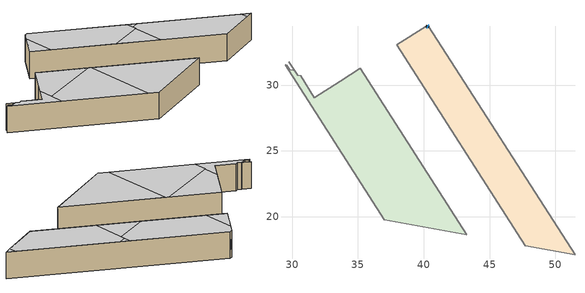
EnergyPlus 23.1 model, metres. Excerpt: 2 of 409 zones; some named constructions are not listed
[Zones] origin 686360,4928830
ef4e2b065d8db07b_F2_dwelling_35
 floor to ef4e2b065d8db07b_F1_dwelling_35 (EU_floor_Construction): 40.4,34.44 51.5,17.1 47.71,17.8 37.95,33.05 40.18,34.48 z6
 wall outside (EU_wall_Construction): 40.4,34.44 40.18,34.48 z6:9
 wall to ef4e2b065d8db07b_F2_dwelling_34 (EU_wall_Construction): 51.5,17.1 40.4,34.44 z6:9
 wall adiabatic (EU_wall_Construction): 47.71,17.8 51.5,17.1 z6:9
 wall to ef4e2b065d8db07b_F2_dwelling_36 (EU_wall_Construction): 37.95,33.05 47.71,17.8 z6:9
 wall to ef4e2b065d8db07b_F2_dwelling_14 (EU_wall_Construction): 40.18,34.48 37.95,33.05 z6:9
 window (EU_Window_Construction): 40.33,34.46 40.25,34.47 z6.98:8.02
 ceiling to ef4e2b065d8db07b_F3_dwelling_37 (EU_floor_Construction): 45.12,25.72 45.35,26.7 40.4,34.44 40.18,34.48 39.66,34.15 39.01,31.4 42.2,26.42 z9
 ceiling to ef4e2b065d8db07b_F3_dwelling_34 (EU_floor_Construction): 50.88,17.22 51.02,17.84 45.86,25.91 45.2,26.06 44.45,22.9 47.71,17.8 z9
 ceiling to ef4e2b065d8db07b_F3_dwelling_36 (EU_floor_Construction): 44.45,22.9 45.12,25.72 42.2,26.42 z9
 ceiling to ef4e2b065d8db07b_F3_dwelling_32 (EU_floor_Construction): 51.5,17.1 51.02,17.84 50.88,17.22 z9
 ceiling to ef4e2b065d8db07b_F3_dwelling_35 (EU_floor_Construction): 45.86,25.91 45.35,26.7 45.2,26.06 z9
 ceiling to ef4e2b065d8db07b_F3_dwelling_39 (EU_floor_Construction): 39.01,31.4 39.66,34.15 37.95,33.05 z9
ef4e2b065d8db07b_F2_dwelling_37
 floor to ef4e2b065d8db07b_F1_dwelling_37 (EU_floor_Construction): 35.18,31.28 43.28,18.62 36.99,19.78 29.46,31.55 29.57,31.53 29.8,31.18 30.09,31.12 30.21,31.1 29.76,31.8 30.43,30.75 30.64,30.71 31.7,29.05 z6
 wall to ef4e2b065d8db07b_F2_dwelling_16 (EU_wall_Construction): 30.64,30.71 30.43,30.75 29.76,31.8 30.21,31.1 / 29.8,31.18 29.57,31.53 29.46,31.55 z6:9
 wall to ef4e2b065d8db07b_F2_dwelling_36 (EU_wall_Construction): 43.28,18.62 35.18,31.28 z6:9
 wall adiabatic (EU_wall_Construction): 36.99,19.78 43.28,18.62 / 30.21,31.1 30.09,31.12 29.8,31.18 z6:9
 wall to ef4e2b065d8db07b_F2_dwelling_38 (EU_wall_Construction): 29.46,31.55 36.99,19.78 z6:9
 wall to ef4e2b065d8db07b_F2_dwelling_15 (EU_wall_Construction): 33.64,30.29 31.7,29.05 30.63,30.71 z6:9
 wall to ef4e2b065d8db07b_F2_dwelling_14 (EU_wall_Construction): 35.18,31.28 33.64,30.29 z6:9
 ceiling to ef4e2b065d8db07b_F3_dwelling_38 (EU_floor_Construction): 36.45,20.63 37.95,26.94 37.82,27.15 32.45,28.42 32.18,27.29 z9
 ceiling to ef4e2b065d8db07b_F3_dwelling_36 (EU_floor_Construction): 43.28,18.62 37.95,26.94 36.45,20.63 36.99,19.78 z9
 ceiling to ef4e2b065d8db07b_F3_dwelling_41 (EU_floor_Construction): 32.18,27.29 32.76,29.73 31.7,29.05 30.63,30.71 30.43,30.75 29.76,31.8 30.21,31.1 30.09,31.12 29.8,31.18 29.57,31.53 29.46,31.55 z9
 ceiling adiabatic (EU_roof_Construction): 37.82,27.15 35.18,31.28 32.76,29.73 32.45,28.42 z9
[SCHEDULE:FILE] Column Number=1; Rows to Skip at Top=0; Number of Hours of Data=8760; Column Separator=Comma; Interpolate to Timestep=No; Minutes per Item=60; Adjust Schedule for Daylight Savings=Yes
Name | File
EU_Step8_GainSchedule_ef4e2b065d8db07b_F0_dwelling_37_f000 | ../../schedules/ef4e2b065d8db07b/ef4e2b065d8db07b_F0_dwelling_37_f000_gain.csv
EU_Step8_GainSchedule_ef4e2b065d8db07b_F0_dwelling_38_f000 | ../../schedules/ef4e2b065d8db07b/ef4e2b065d8db07b_F0_dwelling_38_f000_gain.csv
EU_Step8_GainSchedule_ef4e2b065d8db07b_F1_dwelling_29_f000 | ../../schedules/ef4e2b065d8db07b/ef4e2b065d8db07b_F1_dwelling_29_f000_gain.csv
EU_Step8_GainSchedule_ef4e2b065d8db07b_F1_dwelling_30_f000 | ../../schedules/ef4e2b065d8db07b/ef4e2b065d8db07b_F1_dwelling_30_f000_gain.csv
EU_Step8_GainSchedule_ef4e2b065d8db07b_F1_dwelling_31_f000 | ../../schedules/ef4e2b065d8db07b/ef4e2b065d8db07b_F1_dwelling_31_f000_gain.csv
EU_Step8_GainSchedule_ef4e2b065d8db07b_F1_dwelling_32_f000 | ../../schedules/ef4e2b065d8db07b/ef4e2b065d8db07b_F1_dwelling_32_f000_gain.csv
EU_Step8_GainSchedule_ef4e2b065d8db07b_F1_dwelling_33_f000 | ../../schedules/ef4e2b065d8db07b/ef4e2b065d8db07b_F1_dwelling_33_f000_gain.csv
EU_Step8_GainSchedule_ef4e2b065d8db07b_F1_dwelling_34_f000 | ../../schedules/ef4e2b065d8db07b/ef4e2b065d8db07b_F1_dwelling_34_f000_gain.csv
EU_Step8_GainSchedule_ef4e2b065d8db07b_F1_dwelling_35_f000 | ../../schedules/ef4e2b065d8db07b/ef4e2b065d8db07b_F1_dwelling_35_f000_gain.csv
EU_Step8_GainSchedule_ef4e2b065d8db07b_F1_dwelling_36_f000 | ../../schedules/ef4e2b065d8db07b/ef4e2b065d8db07b_F1_dwelling_36_f000_gain.csv
EU_Step8_GainSchedule_ef4e2b065d8db07b_F1_dwelling_37_f000 | ../../schedules/ef4e2b065d8db07b/ef4e2b065d8db07b_F1_dwelling_37_f000_gain.csv
EU_Step8_GainSchedule_ef4e2b065d8db07b_F1_dwelling_38_f000 | ../../schedules/ef4e2b065d8db07b/ef4e2b065d8db07b_F1_dwelling_38_f000_gain.csv
EU_Step8_GainSchedule_ef4e2b065d8db07b_F4_dwelling_22_f000 | ../../schedules/ef4e2b065d8db07b/ef4e2b065d8db07b_F4_dwelling_22_f000_gain.csv
EU_Step8_GainSchedule_ef4e2b065d8db07b_F4_dwelling_23_f000 | ../../schedules/ef4e2b065d8db07b/ef4e2b065d8db07b_F4_dwelling_23_f000_gain.csv
EU_Step8_GainSchedule_ef4e2b065d8db07b_F4_dwelling_24_f000 | ../../schedules/ef4e2b065d8db07b/ef4e2b065d8db07b_F4_dwelling_24_f000_gain.csv
EU_Step8_GainSchedule_ef4e2b065d8db07b_F4_dwelling_25_f000 | ../../schedules/ef4e2b065d8db07b/ef4e2b065d8db07b_F4_dwelling_25_f000_gain.csv
EU_Step8_GainSchedule_ef4e2b065d8db07b_F4_dwelling_26_f000 | ../../schedules/ef4e2b065d8db07b/ef4e2b065d8db07b_F4_dwelling_26_f000_gain.csv
EU_Step8_GainSchedule_ef4e2b065d8db07b_F4_dwelling_28_f000 | ../../schedules/ef4e2b065d8db07b/ef4e2b065d8db07b_F4_dwelling_28_f000_gain.csv
EU_Step8_GainSchedule_ef4e2b065d8db07b_F4_dwelling_29_f000 | ../../schedules/ef4e2b065d8db07b/ef4e2b065d8db07b_F4_dwelling_29_f000_gain.csv
EU_Step8_GainSchedule_ef4e2b065d8db07b_F5_dwelling_11_f000 | ../../schedules/ef4e2b065d8db07b/ef4e2b065d8db07b_F5_dwelling_11_f000_gain.csv
EU_Step8_GainSchedule_ef4e2b065d8db07b_F5_dwelling_12_f000 | ../../schedules/ef4e2b065d8db07b/ef4e2b065d8db07b_F5_dwelling_12_f000_gain.csv
EU_Step8_GainSchedule_ef4e2b065d8db07b_F5_dwelling_13_f000 | ../../schedules/ef4e2b065d8db07b/ef4e2b065d8db07b_F5_dwelling_13_f000_gain.csv
EU_Step8_GainSchedule_ef4e2b065d8db07b_F5_dwelling_14_f000 | ../../schedules/ef4e2b065d8db07b/ef4e2b065d8db07b_F5_dwelling_14_f000_gain.csv
EU_Step8_GainSchedule_ef4e2b065d8db07b_F5_dwelling_15_f000 | ../../schedules/ef4e2b065d8db07b/ef4e2b065d8db07b_F5_dwelling_15_f000_gain.csv
EU_Step8_GainSchedule_ef4e2b065d8db07b_F5_dwelling_16_f000 | ../../schedules/ef4e2b065d8db07b/ef4e2b065d8db07b_F5_dwelling_16_f000_gain.csv
EU_Step8_GainSchedule_ef4e2b065d8db07b_F5_dwelling_17_f000 | ../../schedules/ef4e2b065d8db07b/ef4e2b065d8db07b_F5_dwelling_17_f000_gain.csv
EU_Step8_GainSchedule_ef4e2b065d8db07b_F5_dwelling_18_f000 | ../../schedules/ef4e2b065d8db07b/ef4e2b065d8db07b_F5_dwelling_18_f000_gain.csv
EU_Step8_GainSchedule_ef4e2b065d8db07b_F5_dwelling_19_f000 | ../../schedules/ef4e2b065d8db07b/ef4e2b065d8db07b_F5_dwelling_19_f000_gain.csv
EU_Step8_GainSchedule_ef4e2b065d8db07b_F5_dwelling_20_f000 | ../../schedules/ef4e2b065d8db07b/ef4e2b065d8db07b_F5_dwelling_20_f000_gain.csv
EU_Step8_GainSchedule_ef4e2b065d8db07b_F5_dwelling_21_f000 | ../../schedules/ef4e2b065d8db07b/ef4e2b065d8db07b_F5_dwelling_21_f000_gain.csv
EU_Step8_GainSchedule_ef4e2b065d8db07b_F5_dwelling_22_f000 | ../../schedules/ef4e2b065d8db07b/ef4e2b065d8db07b_F5_dwelling_22_f000_gain.csv
EU_Step8_GainSchedule_ef4e2b065d8db07b_F5_dwelling_23_f000 | ../../schedules/ef4e2b065d8db07b/ef4e2b065d8db07b_F5_dwelling_23_f000_gain.csv
EU_Step8_GainSchedule_ef4e2b065d8db07b_F5_dwelling_24_f000 | ../../schedules/ef4e2b065d8db07b/ef4e2b065d8db07b_F5_dwelling_24_f000_gain.csv
EU_Step8_GainSchedule_ef4e2b065d8db07b_F5_dwelling_25_f000 | ../../schedules/ef4e2b065d8db07b/ef4e2b065d8db07b_F5_dwelling_25_f000_gain.csv
EU_Step8_GainSchedule_ef4e2b065d8db07b_F5_dwelling_26_f000 | ../../schedules/ef4e2b065d8db07b/ef4e2b065d8db07b_F5_dwelling_26_f000_gain.csv
EU_Step8_GainSchedule_ef4e2b065d8db07b_F5_dwelling_28_f000 | ../../schedules/ef4e2b065d8db07b/ef4e2b065d8db07b_F5_dwelling_28_f000_gain.csv
EU_Step8_GainSchedule_ef4e2b065d8db07b_F5_dwelling_29_f000 | ../../schedules/ef4e2b065d8db07b/ef4e2b065d8db07b_F5_dwelling_29_f000_gain.csv
EU_Step8_GainSchedule_ef4e2b065d8db07b_F6_dwelling_25_f000 | ../../schedules/ef4e2b065d8db07b/ef4e2b065d8db07b_F6_dwelling_25_f000_gain.csv
EU_Step8_GainSchedule_ef4e2b065d8db07b_F6_dwelling_26_f000 | ../../schedules/ef4e2b065d8db07b/ef4e2b065d8db07b_F6_dwelling_26_f000_gain.csv
EU_Step8_GainSchedule_ef4e2b065d8db07b_F6_dwelling_28_f000 | ../../schedules/ef4e2b065d8db07b/ef4e2b065d8db07b_F6_dwelling_28_f000_gain.csv
EU_Step8_GainSchedule_ef4e2b065d8db07b_F6_dwelling_29_f000 | ../../schedules/ef4e2b065d8db07b/ef4e2b065d8db07b_F6_dwelling_29_f000_gain.csv
